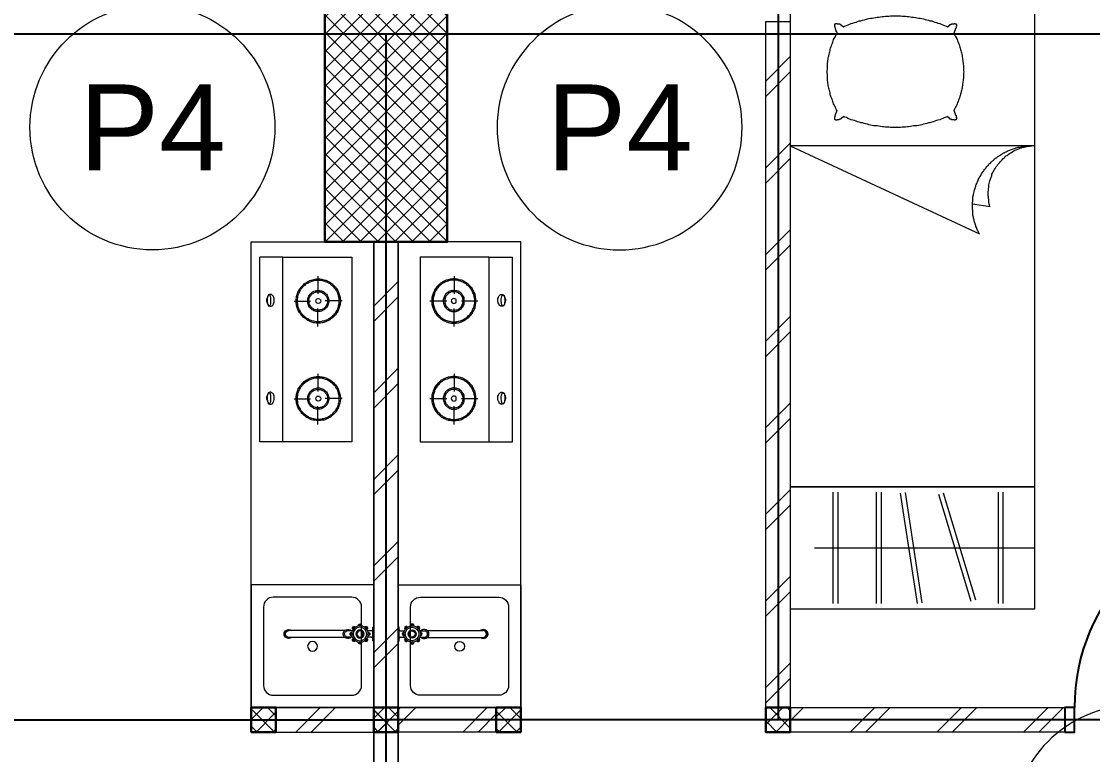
# Model space of a CAD drawing. Header units: millimetres. Extents: x -108 to 357, y -17 to 192.
# Drawn here: x 181.686 to 186.058, y 10.654 to 13.646 of the extents above; entities that cross this region are included whole.
import ezdxf
from ezdxf.enums import TextEntityAlignment as Align

# ---------------------------------------------------------------- set-up
doc = ezdxf.new("R2010")
doc.units = ezdxf.units.MM
for name, color, linetype, lineweight in [('ars', 11, 'Continuous', 0), ('KOL', 1, 'Continuous', 30), ('KOLOM', 4, 'Continuous', 9), ('lan', 7, 'Continuous', 15), ('NOT', 7, 'Continuous', 20), ('SANITAIR', 15, 'Continuous', 9), ('tem', 5, 'Continuous', 20)]:
    doc.layers.add(name, color=color, linetype=linetype, lineweight=lineweight)
doc.layers.add('as', color=1, linetype='Continuous', plot=False)
doc.layers.add('Kusen', color=30, linetype='Continuous')
doc.styles.add('S', font='simplex', dxfattribs={"width": 0.75})
doc.styles.get("Standard").update_dxf_attribs({"font": 'arial.ttf'})

# ---------------------------------------------------------------- blocks, each defined once
blk = doc.blocks.new('k2')
at = {"layer": 'ars'}
h = blk.add_hatch(dxfattribs=at)
h.set_pattern_fill('_USER', color=256, scale=0.05, angle=45, double=1, pattern_type=0)
h.set_pattern_definition([(45, (0, -5), (-0.03535534, 0.03535534), []), (135, (0, -5), (-0.03535534, -0.03535534), [])])
h.paths.add_polyline_path([(-0.25, -0.5), (0.25, -0.5), (0.25, 0.5), (-0.25, 0.5)])
at = {"layer": 'KOL'}
blk.add_lwpolyline([(-0.25, -0.5), (0.25, -0.5), (0.25, 0.5), (-0.25, 0.5)], close=True, dxfattribs=at)
blk = doc.blocks.new('P.80')
at = {"layer": 'Kusen'}
for points in [[(-69.8094, -74.8368), (-69.7694, -74.8368), (-69.7694, -74.0368), (-69.8094, -74.0368)], [(-70.6094, -74.9368), (-70.5694, -74.9368), (-70.5694, -74.8368), (-70.6094, -74.8368)], [(-69.7694, -74.9368), (-69.7294, -74.9368), (-69.7294, -74.8368), (-69.7694, -74.8368)]]:
    blk.add_lwpolyline(points, close=True, dxfattribs=at)
blk.add_arc((-69.7694, -74.8368), 0.8, 90, 180, dxfattribs=at)
blk = doc.blocks.new('KRAN DPR ATAS')
for p, q in [((-0.0289, 0), (0.0289, 0)), ((-0.0289, 0), (-0.0289, -0.0021)), ((0.0289, 0), (0.0289, -0.0021)), ((-0.0275, -0.0035), (0.0275, -0.0035)), ((-0.0127, -0.0092), (-0.0127, -0.0252)), ((0.0127, -0.0092), (0.0127, -0.0252)), ((-0.014, -0.1188), (-0.014, -0.3457)), ((-0.0127, -0.0877), (-0.0127, -0.1101)), ((0.0127, -0.0877), (0.0127, -0.1101)), ((0.014, -0.1188), (0.014, -0.3457))]:
    blk.add_line(p, q)
for radius in [0.0338, 0.0279, 0.0166, 0.0138, 0.0123]:
    blk.add_circle((0, -0.0564), radius)
for centre, radius, start, end in [((-0.0239, -0.0326), 0.00706, 39.002, 230.998), ((-0.0222, -0.0342), 0.00706, 58.1189, 211.8811), ((-0.0275, -0.0021), 0.00141, 180, 270), ((-0.0183, -0.0092), 0.00564, 0, 90), ((-0.0009, -0.0214), 0.00884, 254.902, 254.902), ((0, -0.0227), 0.00706, 354.002, 185.998), ((0, -0.025), 0.00706, 13.1189, 166.8811), ((0.0183, -0.0092), 0.00564, 90, 180), ((0.0239, -0.0326), 0.00706, 309.002, 140.998), ((0.0222, -0.0342), 0.00706, 328.1189, 121.8811), ((0.0275, -0.0021), 0.00141, 270, 0), ((-0.0338, -0.0564), 0.00706, 84.002, 275.998), ((-0.0315, -0.0564), 0.00706, 103.1189, 256.8811), ((-0.0239, -0.0803), 0.00706, 129.002, 320.998), ((-0.0222, -0.0787), 0.00706, 148.1189, 301.8811), ((0.0239, -0.0803), 0.00706, 219.002, 50.998), ((0.0222, -0.0787), 0.00706, 238.1189, 31.8811), ((0.0338, -0.0564), 0.00706, 264.002, 95.998), ((0.0315, -0.0564), 0.00706, 283.1189, 76.8811), ((0, -0.1058), 0.0191, 134.711, 45.289), ((0, -0.1058), 0.0134, 198.6717, 270), ((0, -0.0902), 0.00706, 174.002, 5.998), ((0, -0.0879), 0.00706, 193.1189, 346.8811), ((0, -0.1058), 0.0134, 270, 341.3283), ((0, -0.3457), 0.0178, 141.8277, 38.1723), ((0, -0.3484), 0.0178, 175.6641, 4.3359), ((0, -0.3457), 0.014, 180, 0)]:
    blk.add_arc(centre, radius, start, end)
blk = doc.blocks.new('KOMPOR')
for points in [[(0, 0.3765), (0, -0.3765)], [(0.0944, 0.3765), (0, 0.3765)], [(0.3765, 0.3765), (0.0944, 0.3765)], [(0.0944, 0.3765), (0.0944, -0.3765)], [(0.3765, -0.3765), (0.3765, 0.3765)], [(0.2373, 0.3063), (0.2373, 0.2312)], [(0.2385, 0.2906), (0.2337, 0.2906), (0.23, 0.2906), (0.2252, 0.2893), (0.2203, 0.2893), (0.2167, 0.2881), (0.2119, 0.2869), (0.2082, 0.2857), (0.2034, 0.2833), (0.1998, 0.2821), (0.1961, 0.2797), (0.1925, 0.2772), (0.1889, 0.276), (0.1852, 0.2724), (0.1816, 0.27), (0.178, 0.2676), (0.1755, 0.2639), (0.1719, 0.2615), (0.1695, 0.2579), (0.1671, 0.2542), (0.1634, 0.2506), (0.1622, 0.247), (0.1598, 0.2433), (0.1574, 0.2397), (0.1562, 0.2361), (0.1538, 0.2312), (0.1525, 0.2276), (0.1513, 0.2228), (0.1501, 0.2191), (0.1501, 0.2143), (0.1489, 0.2094), (0.1489, 0.2058), (0.1489, 0.201), (0.1489, 0.1961), (0.1489, 0.1913), (0.1501, 0.1864), (0.1501, 0.1828), (0.1513, 0.178), (0.1525, 0.1743), (0.1538, 0.1695), (0.1562, 0.1659), (0.1574, 0.161), (0.1598, 0.1574), (0.1622, 0.1538), (0.1634, 0.1501), (0.1671, 0.1465), (0.1695, 0.1429), (0.1719, 0.1404), (0.1755, 0.1368), (0.178, 0.1344), (0.1816, 0.1308), (0.1852, 0.1283), (0.1889, 0.1259), (0.1925, 0.1235), (0.1961, 0.1211), (0.1998, 0.1199), (0.2034, 0.1174), (0.2082, 0.1162), (0.2119, 0.115), (0.2167, 0.1138), (0.2203, 0.1126), (0.2252, 0.1114), (0.23, 0.1114), (0.2337, 0.1102), (0.2385, 0.1102), (0.2433, 0.1102), (0.2482, 0.1114), (0.253, 0.1114), (0.2567, 0.1126), (0.2615, 0.1138), (0.2651, 0.115), (0.27, 0.1162), (0.2736, 0.1174), (0.2785, 0.1199), (0.2821, 0.1211), (0.2857, 0.1235), (0.2893, 0.1259), (0.293, 0.1283), (0.2966, 0.1308), (0.299, 0.1344), (0.3027, 0.1368), (0.3051, 0.1404), (0.3087, 0.1429), (0.3111, 0.1465), (0.3136, 0.1501), (0.316, 0.1538), (0.3184, 0.1574), (0.3196, 0.161), (0.322, 0.1659), (0.3232, 0.1695), (0.3245, 0.1743), (0.3257, 0.178), (0.3269, 0.1828), (0.3281, 0.1864), (0.3281, 0.1913), (0.3293, 0.1961), (0.3293, 0.201), (0.3293, 0.2058), (0.3281, 0.2094), (0.3281, 0.2143), (0.3269, 0.2191), (0.3257, 0.2228), (0.3245, 0.2276), (0.3232, 0.2312), (0.322, 0.2361), (0.3196, 0.2397), (0.3184, 0.2433), (0.316, 0.247), (0.3136, 0.2506), (0.3111, 0.2542), (0.3087, 0.2579), (0.3051, 0.2615), (0.3027, 0.2639), (0.299, 0.2676), (0.2966, 0.27), (0.293, 0.2724), (0.2893, 0.276), (0.2857, 0.2772), (0.2821, 0.2797), (0.2785, 0.2821), (0.2736, 0.2833), (0.27, 0.2857), (0.2651, 0.2869), (0.2615, 0.2881), (0.2567, 0.2893), (0.253, 0.2893), (0.2482, 0.2906), (0.2433, 0.2906), (0.2385, 0.2906)], [(0.2385, 0.2857), (0.2349, 0.2857), (0.23, 0.2857), (0.2264, 0.2845), (0.2215, 0.2833), (0.2179, 0.2833), (0.2131, 0.2821), (0.2094, 0.2809), (0.2058, 0.2785), (0.2022, 0.2772), (0.1985, 0.2748), (0.1949, 0.2736), (0.1913, 0.2712), (0.1877, 0.2688), (0.1852, 0.2663), (0.1816, 0.2639), (0.1792, 0.2603), (0.1755, 0.2579), (0.1731, 0.2542), (0.1707, 0.2518), (0.1683, 0.2482), (0.1659, 0.2446), (0.1646, 0.2409), (0.1622, 0.2373), (0.161, 0.2337), (0.1586, 0.23), (0.1574, 0.2264), (0.1562, 0.2215), (0.1562, 0.2179), (0.155, 0.2131), (0.1538, 0.2094), (0.1538, 0.2046), (0.1538, 0.201), (0.1538, 0.1961), (0.1538, 0.1925), (0.155, 0.1877), (0.1562, 0.184), (0.1562, 0.1792), (0.1574, 0.1755), (0.1586, 0.1719), (0.161, 0.1671), (0.1622, 0.1634), (0.1646, 0.1598), (0.1659, 0.1562), (0.1683, 0.1525), (0.1707, 0.1501), (0.1731, 0.1465), (0.1755, 0.1441), (0.1792, 0.1404), (0.1816, 0.138), (0.1852, 0.1356), (0.1877, 0.132), (0.1913, 0.1308), (0.1949, 0.1283), (0.1985, 0.1259), (0.2022, 0.1235), (0.2058, 0.1223), (0.2094, 0.1211), (0.2131, 0.1199), (0.2179, 0.1186), (0.2215, 0.1174), (0.2264, 0.1162), (0.23, 0.1162), (0.2349, 0.1162), (0.2385, 0.1162), (0.2433, 0.1162), (0.247, 0.1162), (0.2518, 0.1162), (0.2554, 0.1174), (0.2603, 0.1186), (0.2639, 0.1199), (0.2676, 0.1211), (0.2724, 0.1223), (0.276, 0.1235), (0.2797, 0.1259), (0.2833, 0.1283), (0.2869, 0.1308), (0.2893, 0.132), (0.293, 0.1356), (0.2954, 0.138), (0.299, 0.1404), (0.3015, 0.1441), (0.3039, 0.1465), (0.3075, 0.1501), (0.3087, 0.1525), (0.3111, 0.1562), (0.3136, 0.1598), (0.316, 0.1634), (0.3172, 0.1671), (0.3184, 0.1719), (0.3196, 0.1755), (0.3208, 0.1792), (0.322, 0.184), (0.3232, 0.1877), (0.3232, 0.1925), (0.3232, 0.1961), (0.3232, 0.201), (0.3232, 0.2046), (0.3232, 0.2094), (0.3232, 0.2131), (0.322, 0.2179), (0.3208, 0.2215), (0.3196, 0.2264), (0.3184, 0.23), (0.3172, 0.2337), (0.316, 0.2373), (0.3136, 0.2409), (0.3111, 0.2446), (0.3087, 0.2482), (0.3075, 0.2518), (0.3039, 0.2542), (0.3015, 0.2579), (0.299, 0.2603), (0.2954, 0.2639), (0.293, 0.2663), (0.2893, 0.2688), (0.2869, 0.2712), (0.2833, 0.2736), (0.2797, 0.2748), (0.276, 0.2772), (0.2724, 0.2785), (0.2676, 0.2809), (0.2639, 0.2821), (0.2603, 0.2833), (0.2554, 0.2833), (0.2518, 0.2845), (0.247, 0.2857), (0.2433, 0.2857), (0.2385, 0.2857)], [(0.0436, 0.2228), (0.0472, 0.2228), (0.0496, 0.2215), (0.0533, 0.2191), (0.0545, 0.2155), (0.0557, 0.2119), (0.0581, 0.2094), (0.0593, 0.2046), (0.0593, 0.1998), (0.0593, 0.1949), (0.0593, 0.1901), (0.0569, 0.1864), (0.0557, 0.1828), (0.0533, 0.1792), (0.0508, 0.178), (0.0484, 0.1755), (0.046, 0.1743), (0.0424, 0.1743), (0.04, 0.1755), (0.0375, 0.178), (0.0339, 0.1792), (0.0327, 0.1828), (0.0315, 0.1864), (0.0291, 0.1901), (0.0278, 0.1949), (0.0278, 0.1998), (0.0291, 0.2046), (0.0303, 0.2094), (0.0315, 0.2119), (0.0339, 0.2155), (0.0351, 0.2191), (0.0375, 0.2215), (0.0412, 0.2228), (0.0436, 0.2228)], [(0.0375, 0.2215), (0.04, 0.2215), (0.04, 0.2203), (0.0424, 0.2179), (0.0436, 0.2155), (0.0448, 0.2119), (0.0448, 0.2082), (0.046, 0.2034), (0.046, 0.1998), (0.046, 0.1961), (0.046, 0.1913), (0.0448, 0.1877), (0.0436, 0.184), (0.0436, 0.1816), (0.0412, 0.178), (0.04, 0.1768), (0.0387, 0.1755), (0.0375, 0.1755), (0.0351, 0.1768), (0.0339, 0.178), (0.0327, 0.1816), (0.0315, 0.184), (0.0315, 0.1877), (0.0303, 0.1913), (0.0303, 0.1961), (0.0303, 0.1998), (0.0303, 0.2034), (0.0315, 0.2082), (0.0315, 0.2119), (0.0327, 0.2155), (0.0339, 0.2179), (0.0351, 0.2203), (0.0363, 0.2215), (0.0375, 0.2215)], [(0.2385, 0.2433), (0.2349, 0.2433), (0.23, 0.2433), (0.2264, 0.2421), (0.2215, 0.2409), (0.2179, 0.2385), (0.2143, 0.2361), (0.2119, 0.2337), (0.2082, 0.2312), (0.2058, 0.2276), (0.2034, 0.2252), (0.201, 0.2215), (0.1985, 0.2179), (0.1973, 0.2131), (0.1961, 0.2094), (0.1961, 0.2046), (0.1961, 0.201), (0.1961, 0.1961), (0.1961, 0.1925), (0.1973, 0.1877), (0.1985, 0.184), (0.201, 0.1804), (0.2034, 0.1768), (0.2058, 0.1731), (0.2082, 0.1707), (0.2119, 0.1671), (0.2143, 0.1646), (0.2179, 0.1622), (0.2215, 0.161), (0.2264, 0.1598), (0.23, 0.1586), (0.2349, 0.1574), (0.2385, 0.1574), (0.2433, 0.1574), (0.247, 0.1586), (0.2518, 0.1598), (0.2554, 0.161), (0.2591, 0.1622), (0.2627, 0.1646), (0.2663, 0.1671), (0.2688, 0.1707), (0.2724, 0.1731), (0.2748, 0.1768), (0.2772, 0.1804), (0.2785, 0.184), (0.2797, 0.1877), (0.2809, 0.1925), (0.2821, 0.1961), (0.2821, 0.201), (0.2821, 0.2046), (0.2809, 0.2094), (0.2797, 0.2131), (0.2785, 0.2179), (0.2772, 0.2215), (0.2748, 0.2252), (0.2724, 0.2276), (0.2688, 0.2312), (0.2663, 0.2337), (0.2627, 0.2361), (0.2591, 0.2385), (0.2554, 0.2409), (0.2518, 0.2421), (0.247, 0.2433), (0.2433, 0.2433), (0.2385, 0.2433)], [(0.2385, 0.2385), (0.2349, 0.2385), (0.2312, 0.2373), (0.2276, 0.2373), (0.224, 0.2361), (0.2203, 0.2337), (0.2179, 0.2324), (0.2143, 0.23), (0.2119, 0.2276), (0.2094, 0.2252), (0.207, 0.2215), (0.2058, 0.2191), (0.2034, 0.2155), (0.2022, 0.2119), (0.2022, 0.2082), (0.201, 0.2046), (0.201, 0.201), (0.201, 0.1973), (0.2022, 0.1925), (0.2022, 0.1889), (0.2034, 0.1864), (0.2058, 0.1828), (0.207, 0.1792), (0.2094, 0.1768), (0.2119, 0.1743), (0.2143, 0.1719), (0.2179, 0.1695), (0.2203, 0.1671), (0.224, 0.1659), (0.2276, 0.1646), (0.2312, 0.1634), (0.2349, 0.1634), (0.2385, 0.1622), (0.2421, 0.1634), (0.247, 0.1634), (0.2506, 0.1646), (0.253, 0.1659), (0.2567, 0.1671), (0.2603, 0.1695), (0.2627, 0.1719), (0.2651, 0.1743), (0.2676, 0.1768), (0.27, 0.1792), (0.2724, 0.1828), (0.2736, 0.1864), (0.2748, 0.1889), (0.276, 0.1925), (0.276, 0.1973), (0.2772, 0.201), (0.276, 0.2046), (0.276, 0.2082), (0.2748, 0.2119), (0.2736, 0.2155), (0.2724, 0.2191), (0.27, 0.2215), (0.2676, 0.2252), (0.2651, 0.2276), (0.2627, 0.23), (0.2603, 0.2324), (0.2567, 0.2337), (0.253, 0.2361), (0.2506, 0.2373), (0.247, 0.2373), (0.2421, 0.2385), (0.2385, 0.2385)], [(0.1404, 0.201), (0.207, 0.201)], [(0.2385, 0.2107), (0.2349, 0.2094), (0.2312, 0.2082), (0.23, 0.2046), (0.2288, 0.201), (0.23, 0.1961), (0.2312, 0.1937), (0.2349, 0.1913), (0.2385, 0.1901), (0.2433, 0.1913), (0.2458, 0.1937), (0.2482, 0.1961), (0.2494, 0.201), (0.2482, 0.2046), (0.2458, 0.2082), (0.2433, 0.2094), (0.2385, 0.2107)], [(0.3366, 0.1998), (0.2676, 0.1998)], [(0.2373, 0.0993), (0.2373, 0.1719)], [(0.2385, -0.1077), (0.2337, -0.1077), (0.23, -0.1077), (0.2252, -0.109), (0.2203, -0.109), (0.2167, -0.1102), (0.2119, -0.1114), (0.2082, -0.1126), (0.2034, -0.115), (0.1998, -0.1162), (0.1961, -0.1186), (0.1925, -0.1211), (0.1889, -0.1235), (0.1852, -0.1259), (0.1816, -0.1283), (0.178, -0.1308), (0.1755, -0.1344), (0.1719, -0.1368), (0.1695, -0.1404), (0.1671, -0.1441), (0.1634, -0.1477), (0.1622, -0.1513), (0.1598, -0.155), (0.1574, -0.1586), (0.1562, -0.1622), (0.1538, -0.1671), (0.1525, -0.1707), (0.1513, -0.1755), (0.1501, -0.1792), (0.1501, -0.184), (0.1489, -0.1889), (0.1489, -0.1925), (0.1489, -0.1973), (0.1489, -0.2022), (0.1489, -0.207), (0.1501, -0.2119), (0.1501, -0.2155), (0.1513, -0.2203), (0.1525, -0.224), (0.1538, -0.2288), (0.1562, -0.2324), (0.1574, -0.2373), (0.1598, -0.2409), (0.1622, -0.2446), (0.1634, -0.2482), (0.1671, -0.2518), (0.1695, -0.2554), (0.1719, -0.2579), (0.1755, -0.2615), (0.178, -0.2639), (0.1816, -0.2676), (0.1852, -0.27), (0.1889, -0.2724), (0.1925, -0.2748), (0.1961, -0.2772), (0.1998, -0.2785), (0.2034, -0.2809), (0.2082, -0.2821), (0.2119, -0.2833), (0.2167, -0.2845), (0.2203, -0.2857), (0.2252, -0.2869), (0.23, -0.2869), (0.2337, -0.2881), (0.2385, -0.2881), (0.2433, -0.2881), (0.2482, -0.2869), (0.253, -0.2869), (0.2567, -0.2857), (0.2615, -0.2845), (0.2651, -0.2833), (0.27, -0.2821), (0.2736, -0.2809), (0.2785, -0.2785), (0.2821, -0.2772), (0.2857, -0.2748), (0.2893, -0.2724), (0.293, -0.27), (0.2966, -0.2676), (0.299, -0.2639), (0.3027, -0.2615), (0.3051, -0.2579), (0.3087, -0.2554), (0.3111, -0.2518), (0.3136, -0.2482), (0.316, -0.2446), (0.3184, -0.2409), (0.3196, -0.2373), (0.322, -0.2324), (0.3232, -0.2288), (0.3245, -0.224), (0.3257, -0.2203), (0.3269, -0.2155), (0.3281, -0.2119), (0.3281, -0.207), (0.3293, -0.2022), (0.3293, -0.1973), (0.3293, -0.1925), (0.3281, -0.1889), (0.3281, -0.184), (0.3269, -0.1792), (0.3257, -0.1755), (0.3245, -0.1707), (0.3232, -0.1671), (0.322, -0.1622), (0.3196, -0.1586), (0.3184, -0.155), (0.316, -0.1513), (0.3136, -0.1477), (0.3111, -0.1441), (0.3087, -0.1404), (0.3051, -0.1368), (0.3027, -0.1344), (0.299, -0.1308), (0.2966, -0.1283), (0.293, -0.1259), (0.2893, -0.1235), (0.2857, -0.1211), (0.2821, -0.1186), (0.2785, -0.1162), (0.2736, -0.115), (0.27, -0.1126), (0.2651, -0.1114), (0.2615, -0.1102), (0.2567, -0.109), (0.253, -0.109), (0.2482, -0.1077), (0.2433, -0.1077), (0.2385, -0.1077)], [(0.2385, -0.1126), (0.2349, -0.1126), (0.23, -0.1126), (0.2264, -0.1138), (0.2215, -0.115), (0.2179, -0.115), (0.2131, -0.1162), (0.2094, -0.1174), (0.2058, -0.1199), (0.2022, -0.1211), (0.1985, -0.1235), (0.1949, -0.1247), (0.1913, -0.1271), (0.1877, -0.1295), (0.1852, -0.132), (0.1816, -0.1344), (0.1792, -0.138), (0.1755, -0.1404), (0.1731, -0.1441), (0.1707, -0.1465), (0.1683, -0.1501), (0.1659, -0.1538), (0.1646, -0.1574), (0.1622, -0.161), (0.161, -0.1646), (0.1586, -0.1683), (0.1574, -0.1719), (0.1562, -0.1768), (0.1562, -0.1804), (0.155, -0.1852), (0.1538, -0.1889), (0.1538, -0.1937), (0.1538, -0.1973), (0.1538, -0.2022), (0.1538, -0.2058), (0.155, -0.2107), (0.1562, -0.2143), (0.1562, -0.2191), (0.1574, -0.2228), (0.1586, -0.2264), (0.161, -0.2312), (0.1622, -0.2349), (0.1646, -0.2385), (0.1659, -0.2421), (0.1683, -0.2458), (0.1707, -0.2482), (0.1731, -0.2518), (0.1755, -0.2554), (0.1792, -0.2579), (0.1816, -0.2603), (0.1852, -0.2627), (0.1877, -0.2663), (0.1913, -0.2688), (0.1949, -0.27), (0.1985, -0.2724), (0.2022, -0.2748), (0.2058, -0.276), (0.2094, -0.2772), (0.2131, -0.2785), (0.2179, -0.2797), (0.2215, -0.2809), (0.2264, -0.2821), (0.23, -0.2821), (0.2349, -0.2821), (0.2385, -0.2833), (0.2433, -0.2821), (0.247, -0.2821), (0.2518, -0.2821), (0.2554, -0.2809), (0.2603, -0.2797), (0.2639, -0.2785), (0.2676, -0.2772), (0.2724, -0.276), (0.276, -0.2748), (0.2797, -0.2724), (0.2833, -0.27), (0.2869, -0.2688), (0.2893, -0.2663), (0.293, -0.2627), (0.2954, -0.2603), (0.299, -0.2579), (0.3015, -0.2554), (0.3039, -0.2518), (0.3075, -0.2482), (0.3087, -0.2458), (0.3111, -0.2421), (0.3136, -0.2385), (0.316, -0.2349), (0.3172, -0.2312), (0.3184, -0.2264), (0.3196, -0.2228), (0.3208, -0.2191), (0.322, -0.2143), (0.3232, -0.2107), (0.3232, -0.2058), (0.3232, -0.2022), (0.3232, -0.1973), (0.3232, -0.1937), (0.3232, -0.1889), (0.3232, -0.1852), (0.322, -0.1804), (0.3208, -0.1768), (0.3196, -0.1719), (0.3184, -0.1683), (0.3172, -0.1646), (0.316, -0.161), (0.3136, -0.1574), (0.3111, -0.1538), (0.3087, -0.1501), (0.3075, -0.1465), (0.3039, -0.1441), (0.3015, -0.1404), (0.299, -0.138), (0.2954, -0.1344), (0.293, -0.132), (0.2893, -0.1295), (0.2869, -0.1271), (0.2833, -0.1247), (0.2797, -0.1235), (0.276, -0.1211), (0.2724, -0.1199), (0.2676, -0.1174), (0.2639, -0.1162), (0.2603, -0.115), (0.2554, -0.115), (0.2518, -0.1138), (0.247, -0.1126), (0.2433, -0.1126), (0.2385, -0.1126)], [(0.2373, -0.0932), (0.2373, -0.1671)], [(0.2385, -0.155), (0.2349, -0.155), (0.23, -0.155), (0.2264, -0.1562), (0.2215, -0.1574), (0.2179, -0.1598), (0.2143, -0.1622), (0.2119, -0.1646), (0.2082, -0.1671), (0.2058, -0.1707), (0.2034, -0.1731), (0.201, -0.1768), (0.1985, -0.1804), (0.1973, -0.1852), (0.1961, -0.1889), (0.1961, -0.1937), (0.1961, -0.1973), (0.1961, -0.2022), (0.1961, -0.207), (0.1973, -0.2107), (0.1985, -0.2143), (0.201, -0.2179), (0.2034, -0.2215), (0.2058, -0.2252), (0.2082, -0.2288), (0.2119, -0.2312), (0.2143, -0.2337), (0.2179, -0.2361), (0.2215, -0.2373), (0.2264, -0.2385), (0.23, -0.2397), (0.2349, -0.2409), (0.2385, -0.2409), (0.2433, -0.2409), (0.247, -0.2397), (0.2518, -0.2385), (0.2554, -0.2373), (0.2591, -0.2361), (0.2627, -0.2337), (0.2663, -0.2312), (0.2688, -0.2288), (0.2724, -0.2252), (0.2748, -0.2215), (0.2772, -0.2179), (0.2785, -0.2143), (0.2797, -0.2107), (0.2809, -0.207), (0.2821, -0.2022), (0.2821, -0.1973), (0.2821, -0.1937), (0.2809, -0.1889), (0.2797, -0.1852), (0.2785, -0.1804), (0.2772, -0.1768), (0.2748, -0.1731), (0.2724, -0.1707), (0.2688, -0.1671), (0.2663, -0.1646), (0.2627, -0.1622), (0.2591, -0.1598), (0.2554, -0.1574), (0.2518, -0.1562), (0.247, -0.155), (0.2433, -0.155), (0.2385, -0.155)], [(0.2385, -0.1598), (0.2349, -0.1598), (0.2312, -0.161), (0.2276, -0.161), (0.224, -0.1622), (0.2203, -0.1646), (0.2179, -0.1659), (0.2143, -0.1683), (0.2119, -0.1707), (0.2094, -0.1731), (0.207, -0.1768), (0.2058, -0.1792), (0.2034, -0.1828), (0.2022, -0.1864), (0.2022, -0.1901), (0.201, -0.1937), (0.201, -0.1973), (0.201, -0.2022), (0.2022, -0.2058), (0.2022, -0.2094), (0.2034, -0.2131), (0.2058, -0.2155), (0.207, -0.2191), (0.2094, -0.2215), (0.2119, -0.224), (0.2143, -0.2264), (0.2179, -0.2288), (0.2203, -0.2312), (0.224, -0.2324), (0.2276, -0.2337), (0.2312, -0.2349), (0.2349, -0.2349), (0.2385, -0.2361), (0.2421, -0.2349), (0.247, -0.2349), (0.2506, -0.2337), (0.253, -0.2324), (0.2567, -0.2312), (0.2603, -0.2288), (0.2627, -0.2264), (0.2651, -0.224), (0.2676, -0.2215), (0.27, -0.2191), (0.2724, -0.2155), (0.2736, -0.2131), (0.2748, -0.2094), (0.276, -0.2058), (0.276, -0.2022), (0.2772, -0.1973), (0.276, -0.1937), (0.276, -0.1901), (0.2748, -0.1864), (0.2736, -0.1828), (0.2724, -0.1792), (0.27, -0.1768), (0.2676, -0.1731), (0.2651, -0.1707), (0.2627, -0.1683), (0.2603, -0.1659), (0.2567, -0.1646), (0.253, -0.1622), (0.2506, -0.161), (0.247, -0.161), (0.2421, -0.1598), (0.2385, -0.1598)], [(0.0436, -0.1768), (0.0472, -0.1768), (0.0496, -0.178), (0.0533, -0.1804), (0.0545, -0.1828), (0.0557, -0.1864), (0.0581, -0.1901), (0.0593, -0.1949), (0.0593, -0.1985), (0.0593, -0.2034), (0.0593, -0.2082), (0.0569, -0.2119), (0.0557, -0.2167), (0.0533, -0.2191), (0.0508, -0.2215), (0.0484, -0.224), (0.046, -0.224), (0.0424, -0.224), (0.04, -0.224), (0.0375, -0.2215), (0.0339, -0.2191), (0.0327, -0.2167), (0.0315, -0.2119), (0.0291, -0.2082), (0.0278, -0.2034), (0.0278, -0.1985), (0.0291, -0.1949), (0.0303, -0.1901), (0.0315, -0.1864), (0.0339, -0.1828), (0.0351, -0.1804), (0.0375, -0.178), (0.0412, -0.1768), (0.0436, -0.1768)], [(0.0375, -0.1768), (0.04, -0.178), (0.04, -0.1792), (0.0424, -0.1804), (0.0436, -0.1828), (0.0448, -0.1864), (0.0448, -0.1901), (0.046, -0.1949), (0.046, -0.1985), (0.046, -0.2034), (0.046, -0.2082), (0.0448, -0.2107), (0.0436, -0.2155), (0.0436, -0.2179), (0.0412, -0.2203), (0.04, -0.2228), (0.0387, -0.2228), (0.0375, -0.2228), (0.0351, -0.2228), (0.0339, -0.2203), (0.0327, -0.2179), (0.0315, -0.2155), (0.0315, -0.2107), (0.0303, -0.2082), (0.0303, -0.2034), (0.0303, -0.1985), (0.0303, -0.1949), (0.0315, -0.1901), (0.0315, -0.1864), (0.0327, -0.1828), (0.0339, -0.1804), (0.0351, -0.1792), (0.0363, -0.178), (0.0375, -0.1768)], [(0.1404, -0.1973), (0.207, -0.1973)], [(0.2385, -0.1877), (0.2349, -0.1889), (0.2312, -0.1901), (0.23, -0.1937), (0.2288, -0.1973), (0.23, -0.2022), (0.2312, -0.2046), (0.2349, -0.207), (0.2385, -0.2082), (0.2433, -0.207), (0.2458, -0.2046), (0.2482, -0.2022), (0.2494, -0.1973), (0.2482, -0.1937), (0.2458, -0.1901), (0.2433, -0.1889), (0.2385, -0.1877)], [(0.3366, -0.1985), (0.2676, -0.1985)], [(0.2373, -0.299), (0.2373, -0.2264)], [(0.0944, -0.3765), (0, -0.3765)], [(0.0944, -0.3765), (0.3765, -0.3765)]]:
    blk.add_lwpolyline(points)
blk = doc.blocks.new('BED2')
blk.add_lwpolyline([(-0.4994, 1.9988), (0.4994, 1.9988), (0.4994, 0), (-0.4994, 0)], close=True)
for points in [[(0.4994, 1.9988), (0.4994, 0)], [(-0.1435, 1.8765), (-0.1435, 1.8765), (-0.1435, 1.8765), (-0.1447, 1.8765), (-0.1447, 1.8777), (-0.1447, 1.8789), (-0.1471, 1.8789), (-0.1471, 1.8814), (-0.1495, 1.8814), (-0.1495, 1.8826), (-0.1495, 1.8826), (-0.1495, 1.8838), (-0.1519, 1.8838), (-0.1519, 1.8862), (-0.1556, 1.8862), (-0.1556, 1.8874), (-0.158, 1.8874), (-0.158, 1.8886), (-0.1592, 1.8886), (-0.1592, 1.8886), (-0.1689, 1.8886), (-0.1689, 1.8898), (-0.1701, 1.8898), (-0.1701, 1.891), (-0.1737, 1.891), (-0.1737, 1.8898), (-0.1737, 1.8898), (-0.1737, 1.8886), (-0.1774, 1.8886), (-0.1774, 1.8886), (-0.1774, 1.8886), (-0.1774, 1.8862), (-0.1786, 1.8862), (-0.1786, 1.8789), (-0.1774, 1.8789), (-0.1774, 1.8765), (-0.1774, 1.8765), (-0.1774, 1.8729), (-0.1762, 1.8729), (-0.1762, 1.8705), (-0.1749, 1.8705), (-0.1749, 1.868), (-0.1737, 1.868), (-0.1737, 1.8668), (-0.1737, 1.8668), (-0.1737, 1.8632), (-0.1725, 1.8632), (-0.1725, 1.8608), (-0.1713, 1.8608), (-0.1713, 1.8571), (-0.1713, 1.8571), (-0.1713, 1.8559), (-0.1701, 1.8559), (-0.1701, 1.8547), (-0.1689, 1.8547), (-0.1689, 1.8523), (-0.1677, 1.8523)], [(0.2827, 1.8765), (0.2766, 1.8789), (0.2706, 1.8826), (0.2633, 1.885), (0.2573, 1.8874), (0.2512, 1.8898), (0.2439, 1.8923), (0.2379, 1.8947), (0.2306, 1.8959), (0.2246, 1.8983), (0.2185, 1.9007), (0.2113, 1.9019), (0.2052, 1.9044), (0.1979, 1.9056), (0.1919, 1.9068), (0.1846, 1.9092), (0.1786, 1.9104), (0.1713, 1.9116), (0.1653, 1.9128), (0.158, 1.914), (0.1519, 1.9153), (0.1447, 1.9165), (0.1374, 1.9165), (0.1314, 1.9177), (0.1241, 1.9189), (0.118, 1.9189), (0.1108, 1.9201), (0.1047, 1.9201), (0.0975, 1.9201), (0.0902, 1.9213), (0.0841, 1.9213), (0.0769, 1.9213), (0.0708, 1.9213), (0.0636, 1.9213), (0.0563, 1.9213), (0.0502, 1.9213), (0.043, 1.9201), (0.0369, 1.9201), (0.0297, 1.9201), (0.0224, 1.9189), (0.0163, 1.9189), (0.0091, 1.9177), (0.003, 1.9165), (-0.0042, 1.9165), (-0.0115, 1.9153), (-0.0176, 1.914), (-0.0248, 1.9128), (-0.0309, 1.9116), (-0.0381, 1.9104), (-0.0442, 1.9092), (-0.0515, 1.9068), (-0.0575, 1.9056), (-0.0648, 1.9044), (-0.0708, 1.9019), (-0.0781, 1.9007), (-0.0841, 1.8983), (-0.0902, 1.8959), (-0.0975, 1.8947), (-0.1035, 1.8923), (-0.1108, 1.8898), (-0.1168, 1.8874), (-0.1229, 1.885), (-0.1301, 1.8826), (-0.1362, 1.8789), (-0.1423, 1.8765)], [(0.3081, 1.8523), (0.3081, 1.8523), (0.3081, 1.8547), (0.3093, 1.8547), (0.3093, 1.8559), (0.3105, 1.8559), (0.3105, 1.8571), (0.3117, 1.8571), (0.3117, 1.8608), (0.3117, 1.8608), (0.3117, 1.8632), (0.313, 1.8632), (0.313, 1.8668), (0.3142, 1.8668), (0.3142, 1.868), (0.3142, 1.868), (0.3142, 1.8705), (0.3154, 1.8705), (0.3154, 1.8729), (0.3166, 1.8729), (0.3166, 1.8765), (0.3178, 1.8765), (0.3178, 1.8789), (0.3178, 1.8789), (0.3178, 1.8862), (0.3178, 1.8862), (0.3178, 1.8886), (0.3166, 1.8886), (0.3166, 1.8886), (0.3142, 1.8886), (0.3142, 1.8898), (0.313, 1.8898), (0.313, 1.891), (0.3093, 1.891), (0.3093, 1.8898), (0.3081, 1.8898), (0.3081, 1.8886), (0.2996, 1.8886), (0.2996, 1.8886), (0.2972, 1.8886), (0.2972, 1.8874), (0.296, 1.8874), (0.296, 1.8862), (0.2924, 1.8862), (0.2924, 1.8838), (0.29, 1.8838), (0.29, 1.8826), (0.2887, 1.8826), (0.2887, 1.8814), (0.2863, 1.8814), (0.2863, 1.8789), (0.2851, 1.8789), (0.2851, 1.8777), (0.2839, 1.8777), (0.2839, 1.8765), (0.2839, 1.8765), (0.2839, 1.8765), (0.2827, 1.8765)], [(-0.1677, 1.8523), (-0.1701, 1.8475), (-0.1725, 1.8426), (-0.1749, 1.8378), (-0.1774, 1.8329), (-0.1798, 1.8293), (-0.1822, 1.8245), (-0.1834, 1.8196), (-0.1858, 1.8148), (-0.187, 1.8099), (-0.1895, 1.8051), (-0.1907, 1.799), (-0.1931, 1.7942), (-0.1943, 1.7893), (-0.1955, 1.7845), (-0.1967, 1.7797), (-0.1979, 1.7748), (-0.1992, 1.77), (-0.2004, 1.7651), (-0.2016, 1.7591), (-0.2028, 1.7542), (-0.204, 1.7494), (-0.204, 1.7446), (-0.2052, 1.7397), (-0.2052, 1.7349), (-0.2064, 1.7288), (-0.2064, 1.724), (-0.2076, 1.7191), (-0.2076, 1.7143), (-0.2076, 1.7082), (-0.2076, 1.7034), (-0.2076, 1.6985), (-0.2088, 1.6937), (-0.2076, 1.6877), (-0.2076, 1.6828), (-0.2076, 1.678), (-0.2076, 1.6731), (-0.2076, 1.6683), (-0.2064, 1.6622), (-0.2064, 1.6574), (-0.2052, 1.6525), (-0.2052, 1.6477), (-0.204, 1.6429), (-0.204, 1.6368), (-0.2028, 1.632), (-0.2016, 1.6271), (-0.2004, 1.6223), (-0.1992, 1.6174), (-0.1979, 1.6126), (-0.1967, 1.6065), (-0.1955, 1.6017), (-0.1943, 1.5969), (-0.1931, 1.592), (-0.1907, 1.5872), (-0.1895, 1.5823), (-0.187, 1.5775), (-0.1858, 1.5726), (-0.1834, 1.5678), (-0.1822, 1.563), (-0.1798, 1.5581), (-0.1774, 1.5533), (-0.1749, 1.5484), (-0.1725, 1.5436), (-0.1701, 1.5387), (-0.1677, 1.5339)], [(0.3081, 1.5339), (0.3105, 1.5387), (0.313, 1.5436), (0.3154, 1.5484), (0.3178, 1.5533), (0.3202, 1.5581), (0.3226, 1.563), (0.3238, 1.5678), (0.3263, 1.5726), (0.3275, 1.5775), (0.3299, 1.5823), (0.3311, 1.5872), (0.3335, 1.592), (0.3347, 1.5969), (0.336, 1.6017), (0.3372, 1.6065), (0.3384, 1.6126), (0.3396, 1.6174), (0.3408, 1.6223), (0.342, 1.6271), (0.3432, 1.632), (0.3444, 1.6368), (0.3444, 1.6429), (0.3456, 1.6477), (0.3456, 1.6525), (0.3469, 1.6574), (0.3469, 1.6622), (0.3481, 1.6683), (0.3481, 1.6731), (0.3481, 1.678), (0.3481, 1.6828), (0.3493, 1.6889), (0.3493, 1.6937), (0.3493, 1.6985), (0.3481, 1.7034), (0.3481, 1.7082), (0.3481, 1.7143), (0.3481, 1.7191), (0.3469, 1.724), (0.3469, 1.7288), (0.3456, 1.7349), (0.3456, 1.7397), (0.3444, 1.7446), (0.3444, 1.7494), (0.3432, 1.7542), (0.342, 1.7591), (0.3408, 1.7651), (0.3396, 1.77), (0.3384, 1.7748), (0.3372, 1.7797), (0.336, 1.7845), (0.3347, 1.7893), (0.3335, 1.7942), (0.3311, 1.799), (0.3299, 1.8051), (0.3275, 1.8099), (0.3263, 1.8148), (0.3238, 1.8196), (0.3226, 1.8245), (0.3202, 1.8293), (0.3178, 1.8329), (0.3154, 1.8378), (0.313, 1.8426), (0.3105, 1.8475), (0.3081, 1.8523)], [(-0.1677, 1.5339), (-0.1689, 1.5339), (-0.1689, 1.5327), (-0.1701, 1.5327), (-0.1701, 1.5303), (-0.1713, 1.5303), (-0.1713, 1.5278), (-0.1713, 1.5278), (-0.1713, 1.5254), (-0.1725, 1.5254), (-0.1725, 1.523), (-0.1737, 1.523), (-0.1737, 1.5206), (-0.1737, 1.5206), (-0.1737, 1.5182), (-0.1749, 1.5182), (-0.1749, 1.5169), (-0.1762, 1.5169), (-0.1762, 1.5145), (-0.1774, 1.5145), (-0.1774, 1.5097), (-0.1774, 1.5097), (-0.1774, 1.5073), (-0.1786, 1.5073), (-0.1786, 1.5), (-0.1774, 1.5), (-0.1774, 1.4988), (-0.1774, 1.4988), (-0.1774, 1.4976), (-0.1737, 1.4976), (-0.1737, 1.4964), (-0.1737, 1.4964), (-0.1737, 1.4964), (-0.1701, 1.4964), (-0.1701, 1.4964), (-0.1689, 1.4964), (-0.1689, 1.4976), (-0.1592, 1.4976), (-0.1592, 1.4988), (-0.158, 1.4988), (-0.158, 1.5), (-0.1556, 1.5), (-0.1556, 1.5), (-0.1519, 1.5), (-0.1519, 1.5024), (-0.1495, 1.5024), (-0.1495, 1.5048), (-0.1495, 1.5048), (-0.1495, 1.5061), (-0.1471, 1.5061), (-0.1471, 1.5073), (-0.1447, 1.5073), (-0.1447, 1.5085), (-0.1447, 1.5085), (-0.1435, 1.5085), (-0.1435, 1.5097), (-0.1435, 1.5097)], [(0.2839, 1.5097), (0.2839, 1.5085), (0.2839, 1.5085), (0.2839, 1.5085), (0.2851, 1.5085), (0.2851, 1.5073), (0.2863, 1.5073), (0.2863, 1.5061), (0.2887, 1.5061), (0.2887, 1.5048), (0.29, 1.5048), (0.29, 1.5024), (0.2924, 1.5024), (0.2924, 1.5), (0.296, 1.5), (0.296, 1.5), (0.2972, 1.5), (0.2972, 1.4988), (0.2996, 1.4988), (0.2996, 1.4976), (0.3081, 1.4976), (0.3081, 1.4964), (0.3093, 1.4964), (0.3093, 1.4964), (0.313, 1.4964), (0.313, 1.4964), (0.3142, 1.4964), (0.3142, 1.4976), (0.3166, 1.4976), (0.3166, 1.4988), (0.3178, 1.4988), (0.3178, 1.5), (0.3178, 1.5), (0.3178, 1.5073), (0.3178, 1.5073), (0.3178, 1.5097), (0.3166, 1.5097), (0.3166, 1.5145), (0.3154, 1.5145), (0.3154, 1.5169), (0.3142, 1.5169), (0.3142, 1.5182), (0.3142, 1.5182), (0.3142, 1.5206), (0.313, 1.5206), (0.313, 1.523), (0.3117, 1.523), (0.3117, 1.5254), (0.3117, 1.5254), (0.3117, 1.5278), (0.3105, 1.5278), (0.3105, 1.5303), (0.3093, 1.5303), (0.3093, 1.5327), (0.3081, 1.5327), (0.3081, 1.5339), (0.3081, 1.5339)], [(-0.1423, 1.5109), (-0.1362, 1.5085), (-0.1289, 1.5048), (-0.1229, 1.5024), (-0.1168, 1.5), (-0.1108, 1.4976), (-0.1035, 1.4952), (-0.0975, 1.4939), (-0.0902, 1.4915), (-0.0841, 1.4891), (-0.0781, 1.4879), (-0.0708, 1.4855), (-0.0648, 1.4843), (-0.0575, 1.4818), (-0.0515, 1.4806), (-0.0442, 1.4794), (-0.0381, 1.477), (-0.0309, 1.4758), (-0.0248, 1.4746), (-0.0176, 1.4734), (-0.0115, 1.4722), (-0.0042, 1.4722), (0.003, 1.4709), (0.0091, 1.4697), (0.0163, 1.4685), (0.0224, 1.4685), (0.0297, 1.4673), (0.0369, 1.4673), (0.043, 1.4673), (0.0502, 1.4661), (0.0563, 1.4661), (0.0636, 1.4661), (0.0708, 1.4661), (0.0769, 1.4661), (0.0841, 1.4661), (0.0902, 1.4661), (0.0975, 1.4673), (0.1047, 1.4673), (0.1108, 1.4673), (0.118, 1.4685), (0.1241, 1.4685), (0.1314, 1.4697), (0.1386, 1.4709), (0.1447, 1.4722), (0.1519, 1.4722), (0.158, 1.4734), (0.1653, 1.4746), (0.1713, 1.4758), (0.1786, 1.477), (0.1846, 1.4794), (0.1919, 1.4806), (0.1979, 1.4818), (0.2052, 1.4843), (0.2113, 1.4855), (0.2185, 1.4879), (0.2246, 1.4891), (0.2306, 1.4915), (0.2379, 1.4939), (0.2439, 1.4952), (0.2512, 1.4976), (0.2573, 1.5), (0.2633, 1.5024), (0.2706, 1.5061), (0.2766, 1.5085), (0.2827, 1.5109)], [(0.2827, 1.5097), (0.2839, 1.5097)], [(-0.3154, 1.1441), (-0.3142, 1.1501), (-0.313, 1.155), (-0.3117, 1.161), (-0.3105, 1.1659), (-0.3105, 1.1719), (-0.3093, 1.1768), (-0.3093, 1.1828), (-0.3081, 1.1877), (-0.3081, 1.1937), (-0.3081, 1.1998), (-0.3081, 1.2046), (-0.3093, 1.2107), (-0.3093, 1.2155), (-0.3105, 1.2215), (-0.3105, 1.2264), (-0.3117, 1.2324), (-0.313, 1.2373), (-0.3142, 1.2433), (-0.3154, 1.2482), (-0.3166, 1.253), (-0.319, 1.2591), (-0.3202, 1.2639), (-0.3226, 1.2688), (-0.3238, 1.2748), (-0.3263, 1.2797), (-0.3287, 1.2845), (-0.3311, 1.2893), (-0.3347, 1.2942), (-0.3372, 1.299), (-0.3396, 1.3039), (-0.3432, 1.3087), (-0.3469, 1.3136), (-0.3505, 1.3172), (-0.3541, 1.322), (-0.3577, 1.3257), (-0.3614, 1.3305), (-0.365, 1.3341), (-0.3686, 1.3378), (-0.3735, 1.3426), (-0.3771, 1.3462), (-0.3808, 1.3499), (-0.3856, 1.3523), (-0.3904, 1.3559), (-0.3953, 1.3596), (-0.3989, 1.362), (-0.4038, 1.3644), (-0.4086, 1.368), (-0.4134, 1.3705), (-0.4183, 1.3729), (-0.4231, 1.3753), (-0.4292, 1.3777), (-0.434, 1.3789), (-0.4389, 1.3814), (-0.4437, 1.3826), (-0.4498, 1.385), (-0.4546, 1.3862), (-0.4607, 1.3874), (-0.4655, 1.3886), (-0.4715, 1.3898), (-0.4764, 1.3898), (-0.4824, 1.391), (-0.4873, 1.391), (-0.4933, 1.3923), (-0.4994, 1.3923)], [(-0.2718, 1.0315), (-0.2706, 1.0351), (-0.2682, 1.0387), (-0.2669, 1.0424), (-0.2645, 1.046), (-0.2633, 1.0496), (-0.2621, 1.0533), (-0.2609, 1.0581), (-0.2585, 1.0617), (-0.2573, 1.0654), (-0.2561, 1.069), (-0.2548, 1.0726), (-0.2536, 1.0763), (-0.2524, 1.0811), (-0.2512, 1.0847), (-0.2512, 1.0884), (-0.25, 1.092), (-0.2488, 1.0956), (-0.2488, 1.1005), (-0.2476, 1.1041), (-0.2464, 1.1077), (-0.2464, 1.1114), (-0.2464, 1.1162), (-0.2452, 1.1199), (-0.2452, 1.1235), (-0.2452, 1.1283), (-0.2439, 1.132), (-0.2439, 1.1356), (-0.2439, 1.1392), (-0.2439, 1.1441), (-0.2439, 1.1477), (-0.2439, 1.1513), (-0.2439, 1.1562), (-0.2439, 1.1598), (-0.2452, 1.1634), (-0.2452, 1.1671), (-0.2452, 1.1719), (-0.2464, 1.1755), (-0.2464, 1.1792), (-0.2464, 1.1828), (-0.2476, 1.1877), (-0.2488, 1.1913), (-0.2488, 1.1949), (-0.25, 1.1985), (-0.2512, 1.2034), (-0.2512, 1.207), (-0.2524, 1.2107), (-0.2536, 1.2143), (-0.2548, 1.2179), (-0.2561, 1.2228), (-0.2573, 1.2264), (-0.2585, 1.23), (-0.2597, 1.2337), (-0.2621, 1.2373), (-0.2633, 1.2409), (-0.2645, 1.2446), (-0.2657, 1.2482), (-0.2682, 1.2518), (-0.2694, 1.2554), (-0.2718, 1.2591), (-0.273, 1.2627), (-0.2754, 1.2663), (-0.2778, 1.27), (-0.2803, 1.2736), (-0.2815, 1.2772), (-0.2839, 1.2809), (-0.2863, 1.2845), (-0.2887, 1.2869), (-0.2912, 1.2906), (-0.2936, 1.2942), (-0.296, 1.2966), (-0.2984, 1.3002), (-0.3008, 1.3039), (-0.3033, 1.3063), (-0.3057, 1.3099), (-0.3093, 1.3123), (-0.3117, 1.316), (-0.3142, 1.3184), (-0.3178, 1.3208), (-0.3202, 1.3245), (-0.3226, 1.3269), (-0.3263, 1.3293), (-0.3287, 1.3317), (-0.3323, 1.3354), (-0.3347, 1.3378), (-0.3384, 1.3402), (-0.342, 1.3426), (-0.3444, 1.345), (-0.3481, 1.3475), (-0.3517, 1.3487), (-0.3541, 1.3511), (-0.3577, 1.3535), (-0.3614, 1.3559), (-0.365, 1.3584), (-0.3686, 1.3596), (-0.3711, 1.362), (-0.3747, 1.3632), (-0.3783, 1.3656), (-0.382, 1.3668), (-0.3856, 1.3692), (-0.3892, 1.3705), (-0.3929, 1.3717), (-0.3965, 1.3741), (-0.4001, 1.3753), (-0.4038, 1.3765), (-0.4074, 1.3777), (-0.411, 1.3789), (-0.4159, 1.3801), (-0.4195, 1.3814), (-0.4231, 1.3826), (-0.4268, 1.3838), (-0.4304, 1.385), (-0.4352, 1.3862), (-0.4389, 1.3862), (-0.4425, 1.3874), (-0.4461, 1.3886), (-0.451, 1.3886), (-0.4546, 1.3898), (-0.4582, 1.3898), (-0.4619, 1.391), (-0.4667, 1.391), (-0.4703, 1.391), (-0.474, 1.3923), (-0.4788, 1.3923), (-0.4824, 1.3923), (-0.4873, 1.3923), (-0.4909, 1.3923), (-0.4946, 1.3923), (-0.4994, 1.3923)], [(-0.4994, 1.391), (0.4994, 1.391)], [(0.4994, 1.391), (-0.273, 1.0315)], [(-0.2439, 1.1538), (-0.3166, 1.1441)], [(-0.4994, 0), (0.4994, 0)], [(0.4994, -0.4988), (-0.4994, -0.4988), (-0.4994, 0), (0.4994, 0), (0.4994, -0.4988)], [(-0.3686, -0.0218), (-0.3686, -0.477)], [(-0.3505, -0.477), (-0.3505, -0.0218)], [(-0.1241, -0.0254), (-0.2561, -0.4613)], [(-0.2391, -0.4685), (-0.1071, -0.0315)], [(0.0309, -0.0242), (-0.0381, -0.4746)], [(-0.02, -0.477), (0.0502, -0.0266)], [(0.1289, -0.0218), (0.1289, -0.477)], [(0.1471, -0.477), (0.1471, -0.0218)], [(0.3057, -0.0218), (0.3057, -0.477)], [(0.3238, -0.477), (0.3238, -0.0218)], [(0.4001, -0.2494), (-0.4994, -0.2494)]]:
    blk.add_lwpolyline(points)
blk = doc.blocks.new('K 10.10')
at = {"layer": 'ars'}
h = blk.add_hatch(dxfattribs=at)
h.set_pattern_fill('_USER', color=256, scale=0.05, angle=45, double=1, pattern_type=0)
h.set_pattern_definition([(45, (0, 0), (-0.035355339, 0.035355339), []), (135, (0, 0), (-0.035355339, -0.035355339), [])])
h.paths.add_polyline_path([(1560.5383, 1380.4069), (1560.6383, 1380.4069), (1560.6383, 1380.5069), (1560.5383, 1380.5069)])
at = {"layer": 'KOL'}
blk.add_lwpolyline([(1560.5383, 1380.4069), (1560.6383, 1380.4069), (1560.6383, 1380.5069), (1560.5383, 1380.5069)], close=True, dxfattribs=at)
blk = doc.blocks.new('typikal-1a')
at = {"layer": 'as'}
for p, q in [((0, 2.8), (6.2, 2.8)), ((4.6, -1.3), (4.6, 2.8))]:
    blk.add_line(p, q, dxfattribs=at)
at = {"layer": 'SANITAIR'}
blk.add_lwpolyline([(5.65, 2.75), (6.15, 2.75), (6.15, 2.25), (5.65, 2.25)], close=True, dxfattribs=at)
blk.add_lwpolyline([(6.0599, 2.3), (5.7399, 2.3, -0.414214), (5.6999, 2.34), (5.6999, 2.66, -0.414214), (5.7399, 2.7), (6.0599, 2.7, -0.414214), (6.0999, 2.66), (6.0999, 2.34, -0.414214)], format="xyb", close=True, dxfattribs=at)
blk.add_circle((5.8999, 2.5), 0.02, dxfattribs=at)
at = {"layer": 'tem'}
for p, q in [((5.65, 2.75), (5.65, 0.85)), ((5.65, 0.85), (5.95, 0.85))]:
    blk.add_line(p, q, dxfattribs=at)
for points in [[(6.15, 3.95), (6.25, 3.95), (6.25, 2.85), (6.15, 2.85)], [(4.55, 2.75), (3.43, 2.75), (3.43, 2.85), (4.55, 2.85)], [(6.15, 2.75), (5.75, 2.75), (5.75, 2.85), (6.15, 2.85)], [(4.55, 2.75), (4.65, 2.75), (4.65, -0.05), (4.55, -0.05)], [(6.15, 2.75), (6.25, 2.75), (6.25, 0.85), (6.15, 0.85)]]:
    blk.add_lwpolyline(points, close=True, dxfattribs=at)
at = {"layer": 'ars', "xscale": -1, "rotation": 180}
blk.add_blockref('BED2', (4.0506, 1.8488), dxfattribs=at)
at = {"layer": 'KOLOM', "extrusion": (0, 0, -1), "zscale": -1}
for p in [(-1565.1883, -1377.6569), (-1566.2883, -1377.6569), (-1566.7883, -1377.6569)]:
    blk.add_blockref('K 10.10', p, dxfattribs=at)
at = {"layer": 'Kusen', "rotation": 180}
blk.add_blockref('P.80', (-67.1794, -72.0868), dxfattribs=at)
at = {"layer": 'SANITAIR', "extrusion": (0, 0, -1), "xscale": -1, "zscale": -1, "rotation": 90}
blk.add_blockref('KRAN DPR ATAS', (-6.1499, 2.45), dxfattribs=at)
at = {"layer": 'SANITAIR'}
blk.add_blockref('KOMPOR', (5.6844, 1.2886), dxfattribs=at)
blk = doc.blocks.new('A-2')
at = {"layer": 'ars'}
h = blk.add_hatch(dxfattribs=at)
h.set_pattern_fill('TEMBOK', color=256, scale=0.25)
h.set_pattern_definition([(45, (45.59994, 0.1431), (-0.1767767, 0.1767767), []), (45, (45.66244, 0.1431), (-0.1767767, 0.1767767), [])])
h.paths.add_polyline_path([(26.7172, 11.4677), (26.8172, 11.4677), (26.8172, 14.2677), (26.7172, 14.2677)])
h = blk.add_hatch(dxfattribs=at)
h.set_pattern_fill('TEMBOK', color=256, scale=0.25)
h.set_pattern_definition([(45, (47.19994, -0.7569), (-0.1767767, 0.1767767), []), (45, (47.26244, -0.7569), (-0.1767767, 0.1767767), [])])
h.paths.add_polyline_path([(25.1172, 11.4677), (25.2172, 11.4677), (25.2172, 13.3677), (25.1172, 13.3677)])
h = blk.add_hatch(dxfattribs=at)
h.set_pattern_fill('TEMBOK', color=256, scale=0.25)
h.set_pattern_definition([(45, (60.47994, 0.1431), (-0.1767767, 0.1767767), []), (45, (60.54244, 0.1431), (-0.1767767, 0.1767767), [])])
h.paths.add_polyline_path([(24.7172, 11.3677), (25.1172, 11.3677), (25.1172, 11.4677), (24.7172, 11.4677)])
h = blk.add_hatch(dxfattribs=at)
h.set_pattern_fill('TEMBOK', color=256, scale=0.25)
h.set_pattern_definition([(45, (48.07994, 0.1431), (-0.1767767, 0.1767767), []), (45, (48.14244, 0.1431), (-0.1767767, 0.1767767), [])])
h.paths.add_polyline_path([(25.6172, 11.3677), (25.2172, 11.3677), (25.2172, 11.4677), (25.6172, 11.4677)])
h = blk.add_hatch(dxfattribs=at)
h.set_pattern_fill('TEMBOK', color=256, scale=0.25)
h.set_pattern_definition([(45, (46.47994, 0.1431), (-0.1767767, 0.1767767), []), (45, (46.54244, 0.1431), (-0.1767767, 0.1767767), [])])
h.paths.add_polyline_path([(27.9372, 11.3677), (26.8172, 11.3677), (26.8172, 11.4677), (27.9372, 11.4677)])
h = blk.add_hatch(dxfattribs=at)
h.set_pattern_fill('TEMBOK', color=256, scale=0.25)
h.set_pattern_definition([(45, (47.19994, -2.7569), (-0.1767767, 0.1767767), []), (45, (47.26244, -2.7569), (-0.1767767, 0.1767767), [])])
h.paths.add_polyline_path([(25.1172, 10.2677), (25.2172, 10.2677), (25.2172, 11.3677), (25.1172, 11.3677)])
at = {"layer": 'as'}
for p, q in [((-36.8328, 14.2177), (37.5672, 14.2177)), ((25.1672, 1.1177), (25.1672, 14.2177))]:
    blk.add_line(p, q, dxfattribs=at)
at = {"layer": 'KOL'}
blk.add_blockref('k2', (25.1672, 13.8677), dxfattribs=at)
at = {"layer": 'lan', "xscale": -1, "rotation": 180}
blk.add_blockref('typikal-1a', (18.9672, 14.2177), dxfattribs=at)
at = {"layer": 'lan', "rotation": 180}
blk.add_blockref('typikal-1a', (31.3672, 14.2177), dxfattribs=at)
blk = doc.blocks.new('NAV')
blk.add_circle((0, -0.4), 0.4)
at = {"style": 'S', "width": 0.75, "flags": 4}
blk.add_attdef('AV', text='', height=0.3, dxfattribs=at).set_placement((0, -0.4), align=Align.MIDDLE)

msp = doc.modelspace()

# ---------------------------------------------------------------- block references
msp.add_blockref('A-2', (158.00671, -0.62199))
at = {"layer": 'NOT'}
ref = msp.add_blockref('NAV', (182.2204, 12.71353), dxfattribs=dict(at, xscale=1.25, yscale=1.25, zscale=1.25, rotation=180))
ref.add_attrib('AV', 'P4', dxfattribs={"layer": '0', "height": 0.35, "flags": 4}).set_placement((182.2204, 13.21353), align=Align.MIDDLE)
ref = msp.add_blockref('NAV', (184.12733, 12.71353), dxfattribs=dict(at, xscale=-1.25, yscale=1.25, zscale=1.25, rotation=180.0000000000217))
ref.add_attrib('AV', 'P4', dxfattribs={"layer": '0', "height": 0.35, "flags": 4}).set_placement((184.12733, 13.21353), align=Align.MIDDLE)
ref = msp.add_blockref('NAV', (186.22948, 9.85402), dxfattribs=dict(at, xscale=-1.25, yscale=1.25, zscale=1.25, rotation=180.0000000000217))
ref.add_attrib('AV', 'P2', dxfattribs={"layer": '0', "height": 0.35, "flags": 4}).set_placement((186.22948, 10.35402), align=Align.MIDDLE)

doc.saveas('drawing.dxf')
